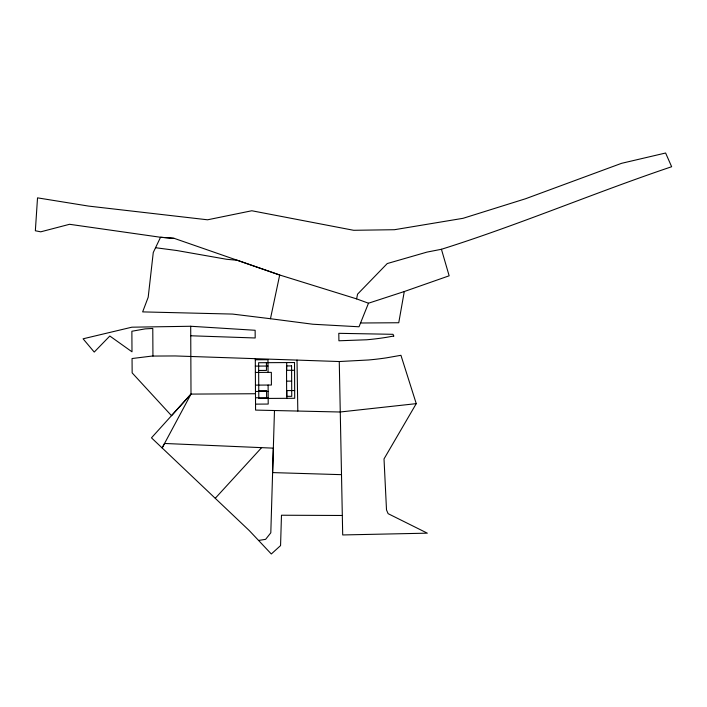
<?xml version="1.0" encoding="UTF-8"?>
<svg xmlns="http://www.w3.org/2000/svg" width="707" height="707" viewBox="0 0 707 707"><rect width="100%" height="100%" fill="white"/><g stroke="black" fill="none" stroke-linecap="round" stroke-linejoin="round"><path stroke-width="1.06" d="M274.475 410.528L272.602 472.594L341.428 474.662M404.28 291.531L368.488 303.215L356.62 298.884L357.556 294.165L387.242 263.552L426.966 252.107L441.433 249.279L449.148 275.801L404.28 291.531L398.757 322.745L360.535 323.002M174.134 238.347L160.542 237.26L153.269 252.505L148.196 297.24L142.646 311.893L232.576 314.076L270.463 318.724L279.698 275.005L174.125 238.33L160.542 237.269L69.551 224.296L40.732 231.825L35.35 230.756L37.524 197.854L88.508 206.082L207.566 219.797L251.816 210.757L353.668 230.296L394.471 229.713L463.041 218.313L525.522 198.764L621.559 163.326L665.614 153.012L671.65 166.728C594.366 192.764 519.238 224.799 441.433 249.279M368.488 303.215L359.023 326.784L312.794 324.23L270.463 318.724M255.483 393.737L191.005 394.091L162.142 447.929L164.545 443.466L273.344 448.15L270.808 532.795L265.629 539.335L258.585 540.448L249.235 530.542L151.475 437.836L191.005 394.091L190.704 326.263L131.873 327.191L83.081 338.803L94.234 352.068L109.824 336.019L131.997 351.812L131.873 331.256L145.156 328.879L152.783 328.446L152.942 356.072M416.255 403.644L384.016 458.914L386.508 509.915L388.116 513.662L427.311 533.166L342.701 534.952L339.263 361.533L368.506 359.978A291.947 291.947 0 0 0 386.331 357.866L400.94 355.303L416.255 403.644L340.102 412.004L255.572 410.095L255.298 358.688M191.005 394.091L171.501 415.672L132.156 372.881L132.05 358.529L151.952 356.072L175.221 355.948L339.263 361.533M215.317 498.223L261.617 447.646M255.298 359.766L267.971 359.704L268.041 372.377M255.333 366.102L268.006 366.04M258.656 370.459L266.468 370.424L266.424 362.682M294.554 370.265L286.742 370.309L286.706 362.576M255.368 372.439L271.338 372.359L271.408 385.032L255.439 385.121M286.591 381.144L291.664 381.117M258.762 390.741L266.574 390.697L266.619 398.43M294.669 390.547L286.856 390.591L286.892 398.324M255.466 391.457L268.147 391.386M255.501 397.794L268.174 397.723M255.536 404.13L268.209 404.059L268.112 385.05M342.285 515.483L281.474 515.226L280.564 545.601L271.311 553.988L258.585 540.448M190.749 335.772L255.183 337.981L255.139 330.275L190.704 326.263M155.549 247.715L176.688 250.499L226.673 259.292L237.269 260.282L279.698 275.005L356.62 298.884M297.011 360.084L297.815 411.05M393.755 336.037L386.641 337.292A273.724 273.724 0 0 1 366.739 339.775L338.918 340.783L338.794 333.324L393.03 334.314L393.755 336.037M294.519 362.532L258.612 362.726L258.806 398.474L294.704 398.28L294.519 362.532M291.576 365.908L286.512 365.943L286.671 396.353L291.744 396.327L291.576 365.908"/></g></svg>
